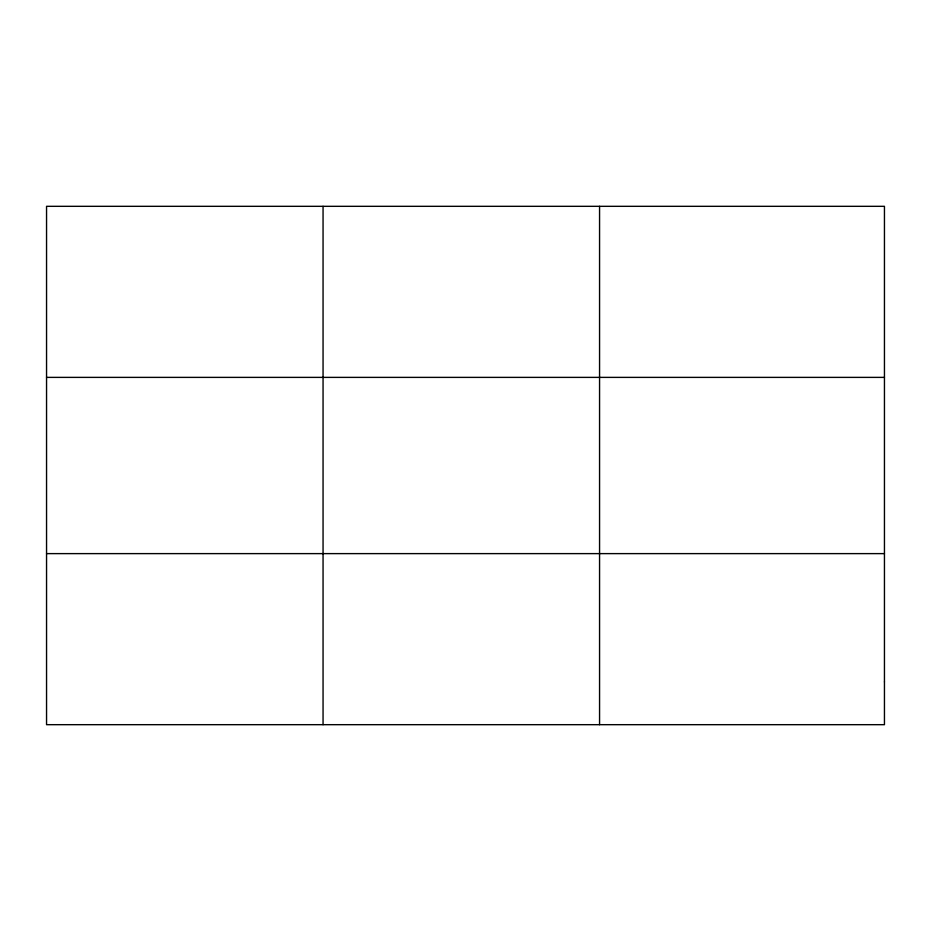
<?xml version="1.0" encoding="UTF-8"?>
<svg xmlns="http://www.w3.org/2000/svg" width="931" height="931" viewBox="0 0 931 931"><rect width="100%" height="100%" fill="white"/><g stroke="black" fill="none" stroke-linecap="round" stroke-linejoin="round"><path stroke-width="1.4" d="M323.057 724.679L323.057 206.321M599.564 724.679L599.564 206.321M46.55 377.381L884.45 377.381M46.55 553.619L884.45 553.619M884.45 681.911L884.45 724.679L46.55 724.679L46.55 206.321L884.45 206.321L884.45 681.911"/></g></svg>
